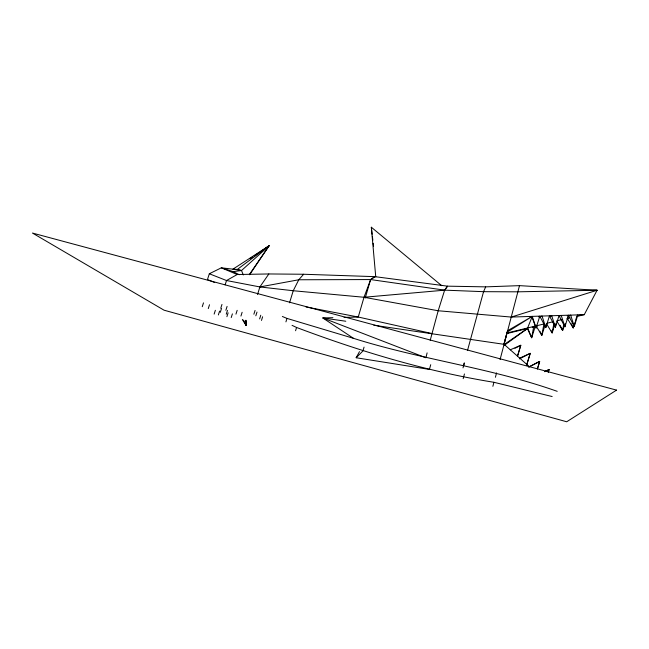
<?xml version="1.0" encoding="UTF-8"?>
<svg xmlns="http://www.w3.org/2000/svg" width="649" height="649" viewBox="0 0 649 649"><rect width="100%" height="100%" fill="white"/><g stroke="black" fill="none" stroke-linecap="round" stroke-linejoin="round"><path stroke-width="0.97" d="M574.844 322.521L574.268 326.479L568.694 315.828L567.25 315.876M565.336 323.867L564.89 326.853L559.284 316.144L561.247 315.43L564.89 326.853L568.508 315.187M556.015 323.226L555.398 327.234L549.76 316.461L551.715 315.738L555.398 327.234L559.057 315.503M546.377 323.924L545.793 327.615L540.122 316.777L538.629 316.826M536.52 325.214L536.066 328.005L531.969 317.045L529.982 317.118M553.897 323.372L552.145 332.953L546.774 324.2M563.859 323.721L562.618 330.479L556.655 320.874M573.967 324.07L573.245 327.964L567.185 318.294L569.927 317.629M557.199 391.331C490.822 367.829 420.552 359.522 353.486 338.324L322.772 317.953L332.913 317.686M427.107 352.894L425.906 357.769L322.772 317.953L345.795 321.239M430.214 340.303L438.189 310.757L444.646 290.144L447.534 286.16L485.671 286.866L519.492 285.641L597.088 290.249L584.254 314.676L576.791 316.493L575.314 321.271M463.564 365.825L464.319 362.888L463.013 367.878M467.588 350.176L483.562 291.677L485.671 286.866M519.492 285.641L500.079 359.57M492.867 386.325L493.93 382.293L552.153 396.531M503.997 344.002L507.088 332.337L506.739 333.586L527.41 328.548L532.237 316.379L536.066 328.005L539.814 316.128M495.406 377.288L496.558 372.907M507.453 331.063L503.819 344.741L527.41 328.548L531.669 337.796L535.182 326.65L533.738 326.471L531.669 337.796L527.637 327.964M463.175 378.675L464.441 373.962M430.725 364.697L429.427 369.411L356.155 357.745L359.489 351.62M364.057 347.118L362.953 350.931L356.155 357.745M214.673 282.502L207.461 279.557L209.327 273.764L226.517 280.53L259.884 286.939L293.234 290.736L364.016 297.266L444.638 290.168L447.534 286.16L374.935 276.652L370.62 279.581L364.016 297.266L358.248 317.028L344.059 317.393M353.486 338.324L286.98 318.408L282.364 316.485M365.233 298.037L370.611 279.565L374.935 276.652L303.635 274.251L268.84 273.959L237.193 274.519L221.333 267.818L209.327 273.764M537.437 369.03L539.676 361.396L528.797 367.034L539.676 361.396L537.453 368.689M548.251 372.38L549.111 369.468L544.681 371.666M517.529 356.22L520.806 345.252L510.276 349.795M295.571 330.747L296.561 327.469L292.042 325.344M285.925 321.872L286.98 318.408M548.283 372.202L549.111 369.468L544.933 371.634M289.551 302.807L293.234 290.736L298.767 279.768L303.635 274.251M517.456 356.179L520.806 345.252L514.941 348.286M574.138 325.1L573.245 327.964L571.128 323.664M577.845 314.887L574.268 326.479L570.674 315.122L568.694 315.828M259.632 318.91L260.768 315.227M261.482 320.419L262.61 316.769M564.379 324.784L562.618 330.479L560.136 325.344M257.523 294.516L259.884 286.939L268.84 273.959M253.881 314.205L255.057 310.433M255.828 315.803L256.996 312.064M554.489 325.417L552.145 332.953L550.936 330.398M240.941 316.063L242.126 312.283M545.055 325.1L541.826 335.395L536.593 326.763M549.492 315.812L545.793 327.615L542.061 316.055L540.122 316.777M226.899 316.696L228.124 312.826M231.222 317.572L232.391 313.865M235.96 314.14L237.153 310.344M218.364 314.96L219.581 311.122M220.757 308.267L221.982 304.43M220.279 312.347L221.496 308.518M225.868 310.246L227.085 306.417M226.258 314.221L227.466 310.392M214.146 314.1L215.363 310.287M225.146 284.838L226.517 280.53L237.193 274.519M202.261 306.693L203.494 302.856M208.28 308.583L209.505 304.746M519.354 358.954L519.703 358.143L530.241 353.324L526.623 365.168L530.241 353.324L520.19 358.524M249.605 274.754L269.1 245.776L232.926 269.157L221.333 267.818L233.21 271.639L239.294 274.73M249.378 274.527L269.1 245.776L260.022 251.95M233.21 271.639L241.509 270.519L269.1 245.776L237.315 269.432L232.926 269.157L241.509 270.519L243.286 274.957M504.297 345.317L527.41 328.548M250.125 258.691L252.599 257.004M254.246 255.884L258.375 253.078M506.739 333.586L508.565 332.71M364.016 297.266L438.189 310.757L511.274 317.069L597.088 290.249L517.902 291.823L483.562 291.677L444.646 290.144L370.611 279.565L298.767 279.768L259.884 286.939M506.893 333.034L543.919 323.989L541.826 335.395L539.863 331.16M547.172 323.186L553.37 321.677M557.556 320.655L562.05 319.551M577.018 315.893L581.666 314.757M532.269 327.356L535.182 326.65M566.958 318.894L568.589 318.497M593.048 290.444L597.088 290.249M511.274 317.069L584.254 314.676M578.632 315.503L581.22 315.414M536.074 325.903L537.518 326.082M373.824 325.238L504.095 344.327L529.105 366.458M493.93 382.293C426.344 371.374 360.552 351.547 296.561 327.469M306.02 306.961L358.248 317.028L431.885 333.521M237.315 269.432L241.509 270.519M375.755 276.985L371.333 227.231L441.742 285.706M242.353 319.462L246.133 325.352L246.052 320.346M243.172 320.071L246.133 325.352L245.987 321.336M245.281 323.518L246.133 325.352L245.809 320.298M245.509 323.429L246.133 325.352L245.184 320.501M371.333 227.231L372.153 234.257M372.38 236.268L372.851 240.284M373.199 243.302L373.548 246.312M507.696 330.666L507.315 332.053L532.237 316.379L507.696 330.666M616.55 390.122L566.699 421.769L164.083 310.206L32.45 233.048L616.55 390.122"/></g></svg>
